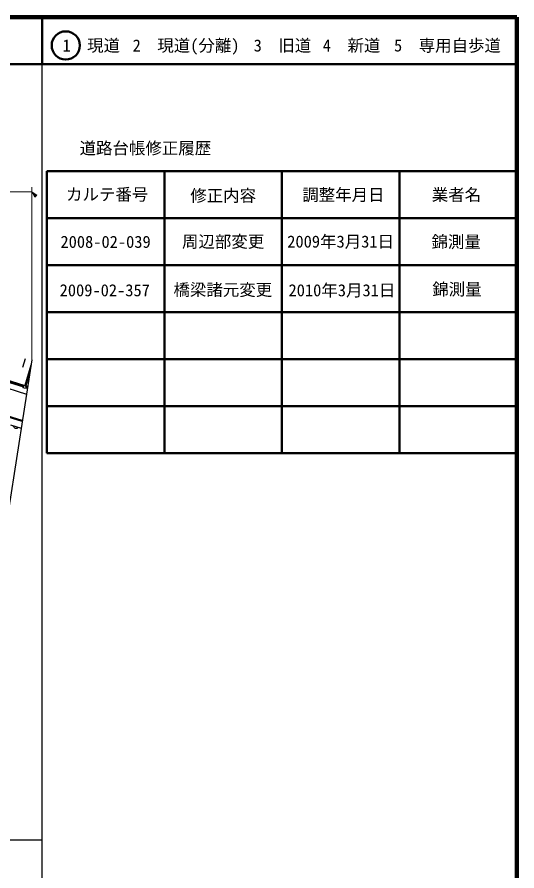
# Model space of a CAD drawing. Units: millimetres, scale not verified. Extents: x 40000 to 680000, y 20000 to 380000.
# Drawn here: x 573673 to 680000, y 198357 to 380000 of the extents above; entities that cross this region are included whole.
import ezdxf
from ezdxf.enums import TextEntityAlignment as Align

# ---------------------------------------------------------------- set-up
doc = ezdxf.new("R2010")
doc.units = ezdxf.units.MM
doc.header["$LTSCALE"] = 1000
for name, color, linetype, lineweight in [('M-BGD', 7, 'Continuous', 25), ('M-BGD-HTXT', 7, 'Continuous', 13), ('M-TTL', 2, 'Continuous', 140), ('M-TTL-BAND', 7, 'Continuous', 25), ('M-TTL-FRAM', 2, 'Continuous', 50), ('M-TTL-LINE', 7, 'Continuous', 50)]:
    doc.layers.add(name, color=color, linetype=linetype, lineweight=lineweight)
doc.layers.add('M-TTL-TXT', color=7, linetype='Continuous')
doc.styles.add('ＭＳ ゴシック', font='')
doc.styles.get('ＭＳ ゴシック').set_extended_font_data('MS Gothic')

# ---------------------------------------------------------------- blocks, each defined once
blk = doc.blocks.new('BUHIN572')
at = {"color": 7, "linetype": 'Continuous', "lineweight": 13}
for points in [[(0, 0), (-237, 1267), (-805, 1006)], [(-107, 233), (-687, 974), (-289, 1156)], [(-159, 347), (-625, 951), (-313, 1094)], [(-212, 463), (-563, 928), (-336, 1032)], [(-264, 577), (-501, 905), (-359, 970)]]:
    blk.add_lwpolyline(points, close=True, dxfattribs=at)
for points in [[(-53, 116), (-749, 997), (-266, 1219), (-55, 119)], [(-410, 895), (-318, 693), (-439, 882), (-382, 908), (-318, 693)]]:
    blk.add_lwpolyline(points, dxfattribs=at)

msp = doc.modelspace()

# ---------------------------------------------------------------- linework, layer by layer
at = {"layer": 'M-BGD'}
for p, q in [((576793, 307067), (571913, 275625)), ((575416, 307305), (574844, 305470)), ((563729, 305220), (575324, 301645)), ((576617, 305933), (575310, 301596)), ((563623, 304876), (575007, 301309)), ((563683, 305067), (575063, 301501)), ((576395, 304505), (575501, 301538)), ((566099, 302840), (575659, 299761)), ((574958, 301139), (575107, 301655)), ((575107, 301655), (575608, 301510)), ((575515, 301586), (575923, 301460)), ((575459, 300994), (574958, 301139)), ((575608, 301510), (575459, 300994)), ((575505, 301153), (575858, 301042)), ((575561, 301345), (575889, 301242)), ((574758, 293954), (569324, 295663)), ((574789, 294154), (569463, 295829)), ((574826, 294394), (574753, 294165)), ((572296, 293246), (574538, 292539))]:
    msp.add_line(p, q, dxfattribs=at)
msp.add_lwpolyline([(573894, 292742), (573821, 292645), (573735, 292570), (573611, 292493), (573488, 292469), (573365, 292471), (573218, 292518), (573116, 292586), (573029, 292676), (572969, 292811), (572941, 292922), (572940, 293043)], dxfattribs=at)
at = {"layer": 'M-BGD-HTXT'}
for p, q in [((576793, 343829), (576793, 307067)), ((514307, 342829), (576793, 342829))]:
    msp.add_line(p, q, dxfattribs=at)
at = {"layer": 'M-TTL'}
for p, q in [((680000, 380000), (40000, 380000)), ((680000, 20000), (680000, 380000))]:
    msp.add_line(p, q, dxfattribs=at)
at = {"layer": 'M-TTL-BAND'}
for p, q in [((579000, 20000), (579000, 370000)), ((40000, 205000), (579000, 205000))]:
    msp.add_line(p, q, dxfattribs=at)
at = {"layer": 'M-TTL-FRAM'}
for p, q in [((580000, 347197), (580000, 287197)), ((580000, 347197), (680000, 347197)), ((580000, 287197), (680000, 287197))]:
    msp.add_line(p, q, dxfattribs=at)
at = {"layer": 'M-TTL-LINE'}
for p, q in [((579000, 380000), (579000, 370000)), ((40000, 370000), (680000, 370000)), ((605000, 347197), (605000, 287197)), ((630000, 347197), (630000, 287197)), ((655000, 347197), (655000, 287197)), ((580000, 337197), (680000, 337197)), ((580000, 327197), (680000, 327197)), ((580000, 317197), (680000, 317197)), ((580000, 307197), (680000, 307197)), ((580000, 297197), (680000, 297197))]:
    msp.add_line(p, q, dxfattribs=at)
msp.add_circle((584031, 373958), 3000, dxfattribs=at)

# ---------------------------------------------------------------- block references
at = {"layer": 'M-BGD-HTXT', "rotation": 198.66948}
msp.add_blockref('BUHIN572', (576793, 342829), dxfattribs=at)

# ---------------------------------------------------------------- texts
at = {"layer": 'M-TTL-TXT', "style": 'ＭＳ ゴシック'}
for s, p in [('1\u3000現道', (589448, 373958)), ('2\u3000現道(分離)', (609619, 373958)), ('3\u3000旧道', (630121, 373958)), ('4\u3000新道', (644824, 373958)), ('5\u3000専用自歩道', (665228, 373958)), ('道路台帳修正履歴', (600968, 352113)), ('カルテ番号', (592839, 342277)), ('修正内容', (617509, 342023)), ('調整年月日', (643089, 342197)), ('業者名', (667134, 342197)), ('2008-02-039', (592500, 332189)), ('周辺部変更', (617500, 332245)), ('2009年3月31日', (642500, 332245)), ('錦測量', (667077, 332189)), ('橋梁諸元変更', (617441, 321992)), ('2010年3月31日', (642772, 321884)), ('錦測量', (667240, 322100)), ('2009-02-357', (592326, 321884))]:
    msp.add_text(s, height=2566, dxfattribs=at).set_placement(p, align=Align.MIDDLE_CENTER)

doc.saveas('drawing.dxf')
